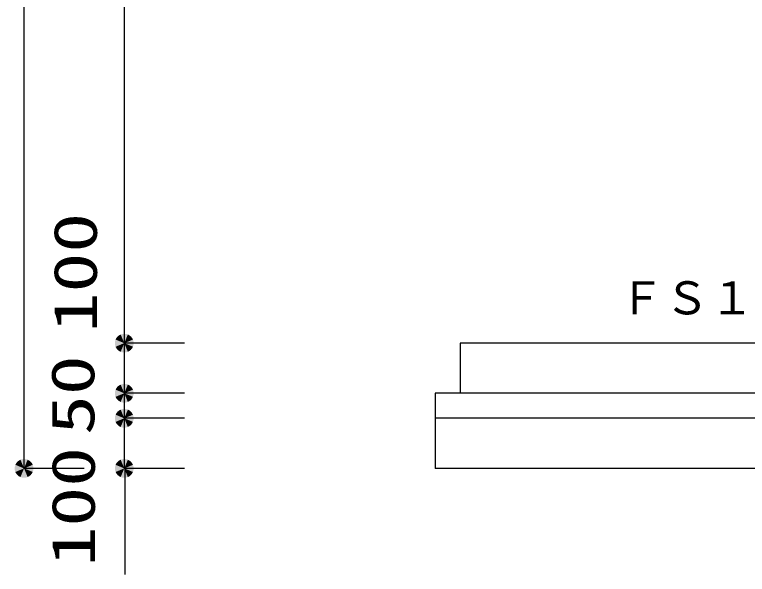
# Model space of a CAD drawing. Units: millimetres, scale not verified. Extents: x -9377 to 7942, y -6674 to 5404.
# Drawn here: x -1883 to -421, y -534 to 583 of the extents above; entities that cross this region are included whole.
import ezdxf
from ezdxf.enums import TextEntityAlignment as Align

# ---------------------------------------------------------------- set-up
doc = ezdxf.new("R2010")
doc.units = ezdxf.units.MM
doc.header["$LTSCALE"] = 30
doc.layers.add('0-2_SEISAKU', color=2, linetype='Continuous', lineweight=25)
doc.layers.add('0-6_SUNPO', color=7, linetype='Continuous', lineweight=25)
doc.styles.add('MS Gothic', font='')
doc.styles.add('ＭＳ ゴシック', font='')
doc.styles.get('MS Gothic').set_extended_font_data('MS Gothic')
doc.styles.get('ＭＳ ゴシック').set_extended_font_data('MS Gothic')

msp = doc.modelspace()

# ---------------------------------------------------------------- linework, layer by layer
at = {"layer": '0-2_SEISAKU'}
for p, q in [((206, -72.3), (-993.99, -72.3)), ((-993.99, -72.3), (-993.99, -172.3)), ((-1043.99, -172.3), (-1043.99, -272.3)), ((256.01, -172.3), (-1043.99, -172.3)), ((256.01, -172.3), (-1043.99, -172.3)), ((-1043.99, -222.3), (-1043.99, -322.3)), ((256.01, -222.3), (-1043.99, -222.3)), ((256.01, -222.3), (-1043.99, -222.3)), ((256.01, -322.3), (-1043.99, -322.3))]:
    msp.add_line(p, q, dxfattribs=at)
at = {"layer": '0-6_SUNPO', "color": 4}
for p, q in [((-1864.18, -322.3), (-1864.18, 1777.7)), ((-1664.18, 1677.7), (-1664.18, -72.3)), ((-1544.18, -72.3), (-1664.18, -72.3)), ((-1544.18, -72.3), (-1664.18, -72.3)), ((-1664.18, -72.3), (-1664.18, -172.3)), ((-1544.18, -172.3), (-1664.18, -172.3)), ((-1544.18, -172.3), (-1664.18, -172.3)), ((-1664.18, -172.3), (-1664.18, -222.3)), ((-1544.18, -222.3), (-1664.18, -222.3)), ((-1544.18, -222.3), (-1664.18, -222.3)), ((-1664.18, -222.3), (-1664.18, -322.3)), ((-1744.18, -322.3), (-1864.18, -322.3)), ((-1544.18, -322.3), (-1664.18, -322.3)), ((-1663.12, -322.3), (-1663.12, -533.81))]:
    msp.add_line(p, q, dxfattribs=at)
at = {"layer": '0-6_SUNPO'}
for points in [[(-1674.6, -56.71), (-1664.18, -72.3), (-1677.44, -59.04)], [(-1674.6, -56.71), (-1664.18, -72.3), (-1677.44, -59.04)], [(-1671.36, -54.98), (-1664.18, -72.3), (-1674.6, -56.71)], [(-1671.36, -54.98), (-1664.18, -72.3), (-1674.6, -56.71)], [(-1667.84, -53.91), (-1664.18, -72.3), (-1671.36, -54.98)], [(-1667.84, -53.91), (-1664.18, -72.3), (-1671.36, -54.98)], [(-1664.18, -53.55), (-1664.18, -72.3), (-1667.84, -53.91)], [(-1664.18, -53.55), (-1664.18, -72.3), (-1667.84, -53.91)], [(-1660.52, -53.91), (-1664.18, -72.3), (-1664.18, -53.55)], [(-1660.52, -53.91), (-1664.18, -72.3), (-1664.18, -53.55)], [(-1657, -54.98), (-1664.18, -72.3), (-1660.52, -53.91)], [(-1657, -54.98), (-1664.18, -72.3), (-1660.52, -53.91)], [(-1653.76, -56.71), (-1664.18, -72.3), (-1657, -54.98)], [(-1653.76, -56.71), (-1664.18, -72.3), (-1657, -54.98)], [(-1650.92, -59.04), (-1664.18, -72.3), (-1653.76, -56.71)], [(-1650.92, -59.04), (-1664.18, -72.3), (-1653.76, -56.71)], [(-1682.57, -68.64), (-1664.18, -72.3), (-1682.93, -72.3)], [(-1682.57, -68.64), (-1664.18, -72.3), (-1682.93, -72.3)], [(-1682.93, -72.3), (-1664.18, -72.3), (-1682.57, -75.96)], [(-1682.93, -72.3), (-1664.18, -72.3), (-1682.57, -75.96)], [(-1681.5, -65.12), (-1664.18, -72.3), (-1682.57, -68.64)], [(-1681.5, -65.12), (-1664.18, -72.3), (-1682.57, -68.64)], [(-1682.57, -75.96), (-1664.18, -72.3), (-1681.5, -79.47)], [(-1682.57, -75.96), (-1664.18, -72.3), (-1681.5, -79.47)], [(-1679.77, -61.88), (-1664.18, -72.3), (-1681.5, -65.12)], [(-1679.77, -61.88), (-1664.18, -72.3), (-1681.5, -65.12)], [(-1681.5, -79.47), (-1664.18, -72.3), (-1679.77, -82.72)], [(-1681.5, -79.47), (-1664.18, -72.3), (-1679.77, -82.72)], [(-1677.44, -59.04), (-1664.18, -72.3), (-1679.77, -61.88)], [(-1677.44, -59.04), (-1664.18, -72.3), (-1679.77, -61.88)], [(-1679.77, -82.72), (-1664.18, -72.3), (-1677.44, -85.56)], [(-1679.77, -82.72), (-1664.18, -72.3), (-1677.44, -85.56)], [(-1677.44, -85.56), (-1664.18, -72.3), (-1674.6, -87.89)], [(-1677.44, -85.56), (-1664.18, -72.3), (-1674.6, -87.89)], [(-1674.6, -87.89), (-1664.18, -72.3), (-1671.36, -89.62)], [(-1674.6, -87.89), (-1664.18, -72.3), (-1671.36, -89.62)], [(-1671.36, -89.62), (-1664.18, -72.3), (-1667.84, -90.69)], [(-1671.36, -89.62), (-1664.18, -72.3), (-1667.84, -90.69)], [(-1667.84, -90.69), (-1664.18, -72.3), (-1664.18, -91.05)], [(-1667.84, -90.69), (-1664.18, -72.3), (-1664.18, -91.05)], [(-1648.59, -61.88), (-1664.18, -72.3), (-1650.92, -59.04)], [(-1648.59, -61.88), (-1664.18, -72.3), (-1650.92, -59.04)], [(-1646.86, -65.12), (-1664.18, -72.3), (-1648.59, -61.88)], [(-1646.86, -65.12), (-1664.18, -72.3), (-1648.59, -61.88)], [(-1645.79, -68.64), (-1664.18, -72.3), (-1646.86, -65.12)], [(-1645.79, -68.64), (-1664.18, -72.3), (-1646.86, -65.12)], [(-1645.43, -72.3), (-1664.18, -72.3), (-1645.79, -68.64)], [(-1645.43, -72.3), (-1664.18, -72.3), (-1645.79, -68.64)], [(-1664.18, -91.05), (-1664.18, -72.3), (-1660.52, -90.69)], [(-1660.52, -90.69), (-1664.18, -72.3), (-1657, -89.62)], [(-1657, -89.62), (-1664.18, -72.3), (-1653.76, -87.89)], [(-1653.76, -87.89), (-1664.18, -72.3), (-1650.92, -85.56)], [(-1650.92, -85.56), (-1664.18, -72.3), (-1648.59, -82.72)], [(-1648.59, -82.72), (-1664.18, -72.3), (-1646.86, -79.47)], [(-1646.86, -79.47), (-1664.18, -72.3), (-1645.79, -75.96)], [(-1645.79, -75.96), (-1664.18, -72.3), (-1645.43, -72.3)], [(-1664.18, -91.05), (-1664.18, -72.3), (-1660.52, -90.69)], [(-1660.52, -90.69), (-1664.18, -72.3), (-1657, -89.62)], [(-1657, -89.62), (-1664.18, -72.3), (-1653.76, -87.89)], [(-1653.76, -87.89), (-1664.18, -72.3), (-1650.92, -85.56)], [(-1650.92, -85.56), (-1664.18, -72.3), (-1648.59, -82.72)], [(-1648.59, -82.72), (-1664.18, -72.3), (-1646.86, -79.47)], [(-1646.86, -79.47), (-1664.18, -72.3), (-1645.79, -75.96)], [(-1645.79, -75.96), (-1664.18, -72.3), (-1645.43, -72.3)], [(-1677.44, -159.04), (-1664.18, -172.3), (-1679.77, -161.88)], [(-1677.44, -159.04), (-1664.18, -172.3), (-1679.77, -161.88)], [(-1674.6, -156.71), (-1664.18, -172.3), (-1677.44, -159.04)], [(-1674.6, -156.71), (-1664.18, -172.3), (-1677.44, -159.04)], [(-1671.36, -154.97), (-1664.18, -172.3), (-1674.6, -156.71)], [(-1671.36, -154.97), (-1664.18, -172.3), (-1674.6, -156.71)], [(-1667.84, -153.91), (-1664.18, -172.3), (-1671.36, -154.97)], [(-1667.84, -153.91), (-1664.18, -172.3), (-1671.36, -154.97)], [(-1664.18, -153.55), (-1664.18, -172.3), (-1667.84, -153.91)], [(-1664.18, -153.55), (-1664.18, -172.3), (-1667.84, -153.91)], [(-1660.52, -153.91), (-1664.18, -172.3), (-1664.18, -153.55)], [(-1660.52, -153.91), (-1664.18, -172.3), (-1664.18, -153.55)], [(-1657, -154.97), (-1664.18, -172.3), (-1660.52, -153.91)], [(-1657, -154.97), (-1664.18, -172.3), (-1660.52, -153.91)], [(-1653.76, -156.71), (-1664.18, -172.3), (-1657, -154.97)], [(-1653.76, -156.71), (-1664.18, -172.3), (-1657, -154.97)], [(-1650.92, -159.04), (-1664.18, -172.3), (-1653.76, -156.71)], [(-1650.92, -159.04), (-1664.18, -172.3), (-1653.76, -156.71)], [(-1648.59, -161.88), (-1664.18, -172.3), (-1650.92, -159.04)], [(-1648.59, -161.88), (-1664.18, -172.3), (-1650.92, -159.04)], [(-1682.57, -168.64), (-1664.18, -172.3), (-1682.93, -172.3)], [(-1682.57, -168.64), (-1664.18, -172.3), (-1682.93, -172.3)], [(-1682.93, -172.3), (-1664.18, -172.3), (-1682.57, -175.96)], [(-1682.93, -172.3), (-1664.18, -172.3), (-1682.57, -175.96)], [(-1681.5, -165.12), (-1664.18, -172.3), (-1682.57, -168.64)], [(-1681.5, -165.12), (-1664.18, -172.3), (-1682.57, -168.64)], [(-1682.57, -175.96), (-1664.18, -172.3), (-1681.5, -179.47)], [(-1682.57, -175.96), (-1664.18, -172.3), (-1681.5, -179.47)], [(-1679.77, -161.88), (-1664.18, -172.3), (-1681.5, -165.12)], [(-1679.77, -161.88), (-1664.18, -172.3), (-1681.5, -165.12)], [(-1681.5, -179.47), (-1664.18, -172.3), (-1679.77, -182.71)], [(-1681.5, -179.47), (-1664.18, -172.3), (-1679.77, -182.71)], [(-1679.77, -182.71), (-1664.18, -172.3), (-1677.44, -185.56)], [(-1679.77, -182.71), (-1664.18, -172.3), (-1677.44, -185.56)], [(-1677.44, -185.56), (-1664.18, -172.3), (-1674.6, -187.89)], [(-1677.44, -185.56), (-1664.18, -172.3), (-1674.6, -187.89)], [(-1674.6, -187.89), (-1664.18, -172.3), (-1671.36, -189.62)], [(-1674.6, -187.89), (-1664.18, -172.3), (-1671.36, -189.62)], [(-1671.36, -189.62), (-1664.18, -172.3), (-1667.84, -190.69)], [(-1671.36, -189.62), (-1664.18, -172.3), (-1667.84, -190.69)], [(-1667.84, -190.69), (-1664.18, -172.3), (-1664.18, -191.05)], [(-1667.84, -190.69), (-1664.18, -172.3), (-1664.18, -191.05)], [(-1646.86, -165.12), (-1664.18, -172.3), (-1648.59, -161.88)], [(-1646.86, -165.12), (-1664.18, -172.3), (-1648.59, -161.88)], [(-1645.79, -168.64), (-1664.18, -172.3), (-1646.86, -165.12)], [(-1645.79, -168.64), (-1664.18, -172.3), (-1646.86, -165.12)], [(-1645.43, -172.3), (-1664.18, -172.3), (-1645.79, -168.64)], [(-1645.43, -172.3), (-1664.18, -172.3), (-1645.79, -168.64)], [(-1664.18, -191.05), (-1664.18, -172.3), (-1660.52, -190.69)], [(-1660.52, -190.69), (-1664.18, -172.3), (-1657, -189.62)], [(-1657, -189.62), (-1664.18, -172.3), (-1653.76, -187.89)], [(-1653.76, -187.89), (-1664.18, -172.3), (-1650.92, -185.56)], [(-1650.92, -185.56), (-1664.18, -172.3), (-1648.59, -182.71)], [(-1648.59, -182.71), (-1664.18, -172.3), (-1646.86, -179.47)], [(-1646.86, -179.47), (-1664.18, -172.3), (-1645.79, -175.96)], [(-1645.79, -175.96), (-1664.18, -172.3), (-1645.43, -172.3)], [(-1664.18, -191.05), (-1664.18, -172.3), (-1660.52, -190.69)], [(-1660.52, -190.69), (-1664.18, -172.3), (-1657, -189.62)], [(-1657, -189.62), (-1664.18, -172.3), (-1653.76, -187.89)], [(-1653.76, -187.89), (-1664.18, -172.3), (-1650.92, -185.56)], [(-1650.92, -185.56), (-1664.18, -172.3), (-1648.59, -182.71)], [(-1648.59, -182.71), (-1664.18, -172.3), (-1646.86, -179.47)], [(-1646.86, -179.47), (-1664.18, -172.3), (-1645.79, -175.96)], [(-1645.79, -175.96), (-1664.18, -172.3), (-1645.43, -172.3)], [(-1667.84, -203.91), (-1664.18, -222.3), (-1671.36, -204.98)], [(-1667.84, -203.91), (-1664.18, -222.3), (-1671.36, -204.98)], [(-1664.18, -203.55), (-1664.18, -222.3), (-1667.84, -203.91)], [(-1664.18, -203.55), (-1664.18, -222.3), (-1667.84, -203.91)], [(-1660.52, -203.91), (-1664.18, -222.3), (-1664.18, -203.55)], [(-1660.52, -203.91), (-1664.18, -222.3), (-1664.18, -203.55)], [(-1657, -204.98), (-1664.18, -222.3), (-1660.52, -203.91)], [(-1657, -204.98), (-1664.18, -222.3), (-1660.52, -203.91)], [(-1682.57, -218.64), (-1664.18, -222.3), (-1682.93, -222.3)], [(-1682.57, -218.64), (-1664.18, -222.3), (-1682.93, -222.3)], [(-1681.5, -215.12), (-1664.18, -222.3), (-1682.57, -218.64)], [(-1681.5, -215.12), (-1664.18, -222.3), (-1682.57, -218.64)], [(-1679.77, -211.88), (-1664.18, -222.3), (-1681.5, -215.12)], [(-1679.77, -211.88), (-1664.18, -222.3), (-1681.5, -215.12)], [(-1677.44, -209.04), (-1664.18, -222.3), (-1679.77, -211.88)], [(-1677.44, -209.04), (-1664.18, -222.3), (-1679.77, -211.88)], [(-1674.6, -206.71), (-1664.18, -222.3), (-1677.44, -209.04)], [(-1674.6, -206.71), (-1664.18, -222.3), (-1677.44, -209.04)], [(-1671.36, -204.98), (-1664.18, -222.3), (-1674.6, -206.71)], [(-1671.36, -204.98), (-1664.18, -222.3), (-1674.6, -206.71)], [(-1653.76, -206.71), (-1664.18, -222.3), (-1657, -204.98)], [(-1653.76, -206.71), (-1664.18, -222.3), (-1657, -204.98)], [(-1650.92, -209.04), (-1664.18, -222.3), (-1653.76, -206.71)], [(-1650.92, -209.04), (-1664.18, -222.3), (-1653.76, -206.71)], [(-1648.59, -211.88), (-1664.18, -222.3), (-1650.92, -209.04)], [(-1648.59, -211.88), (-1664.18, -222.3), (-1650.92, -209.04)], [(-1646.86, -215.12), (-1664.18, -222.3), (-1648.59, -211.88)], [(-1646.86, -215.12), (-1664.18, -222.3), (-1648.59, -211.88)], [(-1645.79, -218.64), (-1664.18, -222.3), (-1646.86, -215.12)], [(-1645.79, -218.64), (-1664.18, -222.3), (-1646.86, -215.12)], [(-1645.43, -222.3), (-1664.18, -222.3), (-1645.79, -218.64)], [(-1645.43, -222.3), (-1664.18, -222.3), (-1645.79, -218.64)], [(-1682.93, -222.3), (-1664.18, -222.3), (-1682.57, -225.96)], [(-1682.93, -222.3), (-1664.18, -222.3), (-1682.57, -225.96)], [(-1682.57, -225.96), (-1664.18, -222.3), (-1681.5, -229.47)], [(-1682.57, -225.96), (-1664.18, -222.3), (-1681.5, -229.47)], [(-1681.5, -229.47), (-1664.18, -222.3), (-1679.77, -232.71)], [(-1681.5, -229.47), (-1664.18, -222.3), (-1679.77, -232.71)], [(-1679.77, -232.71), (-1664.18, -222.3), (-1677.44, -235.56)], [(-1679.77, -232.71), (-1664.18, -222.3), (-1677.44, -235.56)], [(-1677.44, -235.56), (-1664.18, -222.3), (-1674.6, -237.89)], [(-1677.44, -235.56), (-1664.18, -222.3), (-1674.6, -237.89)], [(-1674.6, -237.89), (-1664.18, -222.3), (-1671.36, -239.62)], [(-1674.6, -237.89), (-1664.18, -222.3), (-1671.36, -239.62)], [(-1671.36, -239.62), (-1664.18, -222.3), (-1667.84, -240.69)], [(-1671.36, -239.62), (-1664.18, -222.3), (-1667.84, -240.69)], [(-1667.84, -240.69), (-1664.18, -222.3), (-1664.18, -241.05)], [(-1667.84, -240.69), (-1664.18, -222.3), (-1664.18, -241.05)], [(-1664.18, -241.05), (-1664.18, -222.3), (-1660.52, -240.69)], [(-1660.52, -240.69), (-1664.18, -222.3), (-1657, -239.62)], [(-1657, -239.62), (-1664.18, -222.3), (-1653.76, -237.89)], [(-1653.76, -237.89), (-1664.18, -222.3), (-1650.92, -235.56)], [(-1650.92, -235.56), (-1664.18, -222.3), (-1648.59, -232.71)], [(-1648.59, -232.71), (-1664.18, -222.3), (-1646.86, -229.47)], [(-1646.86, -229.47), (-1664.18, -222.3), (-1645.79, -225.96)], [(-1645.79, -225.96), (-1664.18, -222.3), (-1645.43, -222.3)], [(-1664.18, -241.05), (-1664.18, -222.3), (-1660.52, -240.69)], [(-1660.52, -240.69), (-1664.18, -222.3), (-1657, -239.62)], [(-1657, -239.62), (-1664.18, -222.3), (-1653.76, -237.89)], [(-1653.76, -237.89), (-1664.18, -222.3), (-1650.92, -235.56)], [(-1650.92, -235.56), (-1664.18, -222.3), (-1648.59, -232.71)], [(-1648.59, -232.71), (-1664.18, -222.3), (-1646.86, -229.47)], [(-1646.86, -229.47), (-1664.18, -222.3), (-1645.79, -225.96)], [(-1645.79, -225.96), (-1664.18, -222.3), (-1645.43, -222.3)], [(-1874.6, -306.71), (-1864.18, -322.3), (-1877.44, -309.04)], [(-1871.36, -304.98), (-1864.18, -322.3), (-1874.6, -306.71)], [(-1867.84, -303.91), (-1864.18, -322.3), (-1871.36, -304.98)], [(-1864.18, -303.55), (-1864.18, -322.3), (-1867.84, -303.91)], [(-1860.52, -303.91), (-1864.18, -322.3), (-1864.18, -303.55)], [(-1857, -304.98), (-1864.18, -322.3), (-1860.52, -303.91)], [(-1853.76, -306.71), (-1864.18, -322.3), (-1857, -304.98)], [(-1850.92, -309.04), (-1864.18, -322.3), (-1853.76, -306.71)], [(-1674.6, -306.71), (-1664.18, -322.3), (-1677.44, -309.04)], [(-1671.36, -304.98), (-1664.18, -322.3), (-1674.6, -306.71)], [(-1667.84, -303.91), (-1664.18, -322.3), (-1671.36, -304.98)], [(-1664.18, -303.55), (-1664.18, -322.3), (-1667.84, -303.91)], [(-1660.52, -303.91), (-1664.18, -322.3), (-1664.18, -303.55)], [(-1657, -304.98), (-1664.18, -322.3), (-1660.52, -303.91)], [(-1653.76, -306.71), (-1664.18, -322.3), (-1657, -304.98)], [(-1650.92, -309.04), (-1664.18, -322.3), (-1653.76, -306.71)], [(-1882.57, -318.64), (-1864.18, -322.3), (-1882.93, -322.3)], [(-1881.5, -315.12), (-1864.18, -322.3), (-1882.57, -318.64)], [(-1879.77, -311.88), (-1864.18, -322.3), (-1881.5, -315.12)], [(-1877.44, -309.04), (-1864.18, -322.3), (-1879.77, -311.88)], [(-1848.59, -311.88), (-1864.18, -322.3), (-1850.92, -309.04)], [(-1846.86, -315.12), (-1864.18, -322.3), (-1848.59, -311.88)], [(-1845.79, -318.64), (-1864.18, -322.3), (-1846.86, -315.12)], [(-1845.43, -322.3), (-1864.18, -322.3), (-1845.79, -318.64)], [(-1682.57, -318.64), (-1664.18, -322.3), (-1682.93, -322.3)], [(-1681.5, -315.12), (-1664.18, -322.3), (-1682.57, -318.64)], [(-1679.77, -311.88), (-1664.18, -322.3), (-1681.5, -315.12)], [(-1677.44, -309.04), (-1664.18, -322.3), (-1679.77, -311.88)], [(-1648.59, -311.88), (-1664.18, -322.3), (-1650.92, -309.04)], [(-1646.86, -315.12), (-1664.18, -322.3), (-1648.59, -311.88)], [(-1645.79, -318.64), (-1664.18, -322.3), (-1646.86, -315.12)], [(-1645.43, -322.3), (-1664.18, -322.3), (-1645.79, -318.64)], [(-1882.93, -322.3), (-1864.18, -322.3), (-1882.57, -325.96)], [(-1882.57, -325.96), (-1864.18, -322.3), (-1881.5, -329.47)], [(-1881.5, -329.47), (-1864.18, -322.3), (-1879.77, -332.72)], [(-1879.77, -332.72), (-1864.18, -322.3), (-1877.44, -335.56)], [(-1877.44, -335.56), (-1864.18, -322.3), (-1874.6, -337.89)], [(-1874.6, -337.89), (-1864.18, -322.3), (-1871.36, -339.62)], [(-1871.36, -339.62), (-1864.18, -322.3), (-1867.84, -340.69)], [(-1867.84, -340.69), (-1864.18, -322.3), (-1864.18, -341.05)], [(-1864.18, -341.05), (-1864.18, -322.3), (-1860.52, -340.69)], [(-1860.52, -340.69), (-1864.18, -322.3), (-1857, -339.62)], [(-1857, -339.62), (-1864.18, -322.3), (-1853.76, -337.89)], [(-1853.76, -337.89), (-1864.18, -322.3), (-1850.92, -335.56)], [(-1850.92, -335.56), (-1864.18, -322.3), (-1848.59, -332.72)], [(-1848.59, -332.72), (-1864.18, -322.3), (-1846.86, -329.47)], [(-1846.86, -329.47), (-1864.18, -322.3), (-1845.79, -325.96)], [(-1845.79, -325.96), (-1864.18, -322.3), (-1845.43, -322.3)], [(-1682.93, -322.3), (-1664.18, -322.3), (-1682.57, -325.96)], [(-1682.57, -325.96), (-1664.18, -322.3), (-1681.5, -329.47)], [(-1681.5, -329.47), (-1664.18, -322.3), (-1679.77, -332.72)], [(-1679.77, -332.72), (-1664.18, -322.3), (-1677.44, -335.56)], [(-1677.44, -335.56), (-1664.18, -322.3), (-1674.6, -337.89)], [(-1674.6, -337.89), (-1664.18, -322.3), (-1671.36, -339.62)], [(-1671.36, -339.62), (-1664.18, -322.3), (-1667.84, -340.69)], [(-1667.84, -340.69), (-1664.18, -322.3), (-1664.18, -341.05)], [(-1664.18, -341.05), (-1664.18, -322.3), (-1660.52, -340.69)], [(-1660.52, -340.69), (-1664.18, -322.3), (-1657, -339.62)], [(-1657, -339.62), (-1664.18, -322.3), (-1653.76, -337.89)], [(-1653.76, -337.89), (-1664.18, -322.3), (-1650.92, -335.56)], [(-1650.92, -335.56), (-1664.18, -322.3), (-1648.59, -332.72)], [(-1648.59, -332.72), (-1664.18, -322.3), (-1646.86, -329.47)], [(-1646.86, -329.47), (-1664.18, -322.3), (-1645.79, -325.96)], [(-1645.79, -325.96), (-1664.18, -322.3), (-1645.43, -322.3)]]:
    msp.add_solid(points, dxfattribs=at)

# ---------------------------------------------------------------- texts
at = {"layer": '0-2_SEISAKU', "color": 4, "style": 'MS Gothic'}
msp.add_text('ＦＳ１', height=65.98, dxfattribs=at).set_placement((-676.49, -34.61), align=Align.BOTTOM_LEFT)
at = {"layer": '0-6_SUNPO', "color": 3, "style": 'ＭＳ ゴシック', "width": 1.35}
for s, p in [('100', (-1692.85, -50.73)), ('50', (-1697.93, -255.58)), ('100', (-1696.92, -518.1))]:
    msp.add_text(s, height=86.59, rotation=90, dxfattribs=at).set_placement(p, align=Align.BOTTOM_LEFT)

doc.saveas('drawing.dxf')
